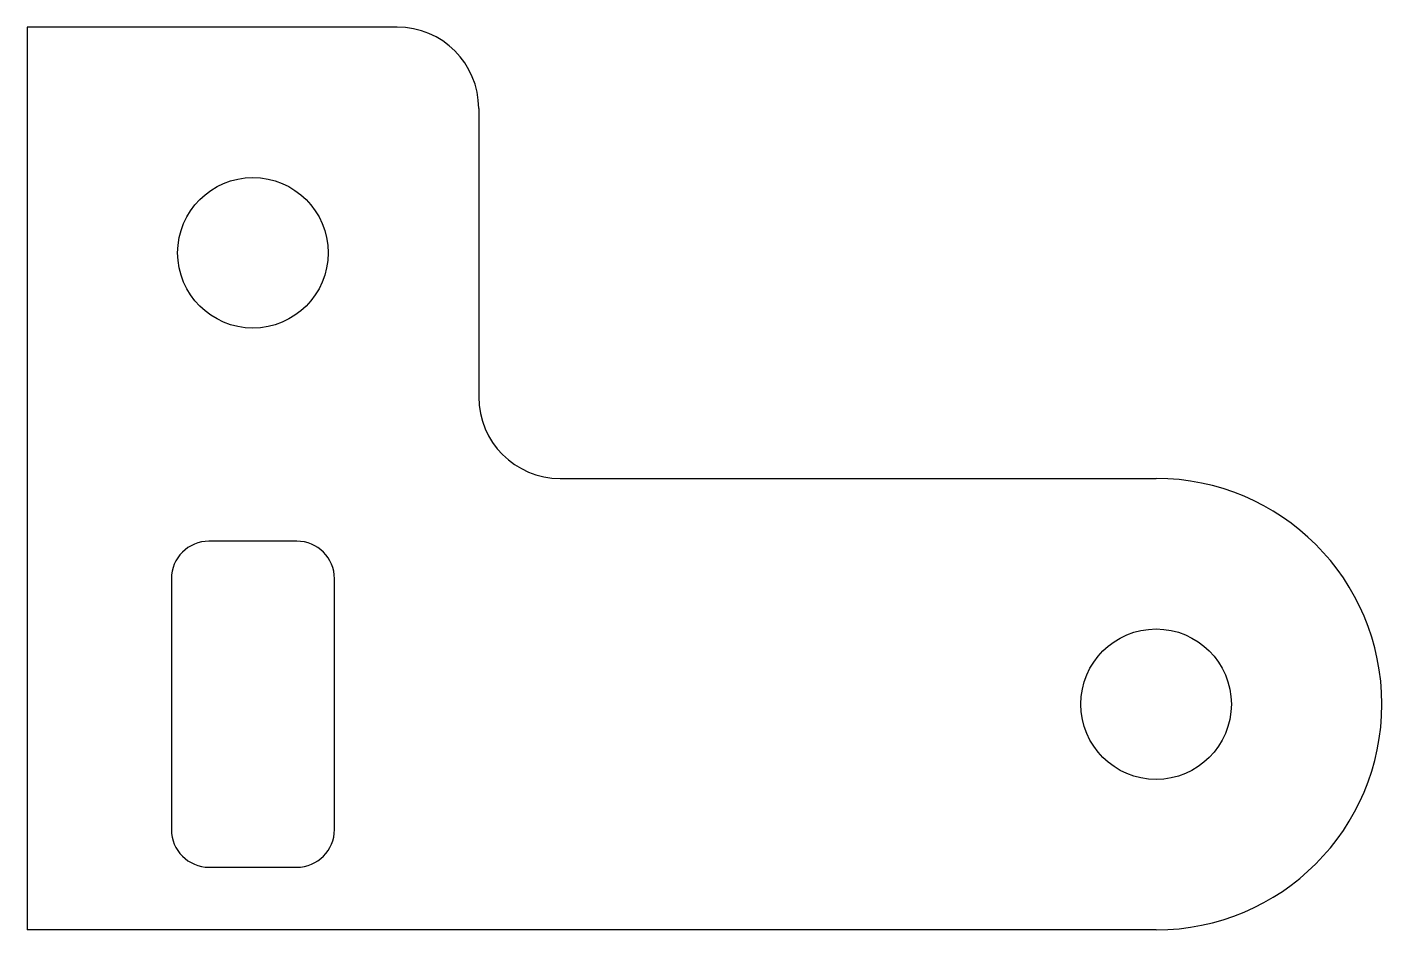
# Model space of a CAD drawing. Header units: millimetres. Extents: x 178.6 to 205.6, y 264.6 to 282.6.
import ezdxf

# ---------------------------------------------------------------- set-up
doc = ezdxf.new("R2010")
doc.units = ezdxf.units.MM
doc.layers.add('Default', color=7, linetype='Continuous')

msp = doc.modelspace()

# ---------------------------------------------------------------- linework, layer by layer
at = {"layer": 'Default', "color": 7, "linetype": 'Continuous'}
for p, q in [((185.973, 282.647), (178.598, 282.647)), ((178.598, 282.647), (178.598, 264.647)), ((187.598, 281.022), (187.598, 275.272)), ((189.223, 273.647), (201.098, 273.647)), ((183.973, 272.397), (182.223, 272.397)), ((181.473, 271.647), (181.473, 266.647)), ((184.723, 266.647), (184.723, 271.647)), ((182.223, 265.897), (183.973, 265.897)), ((201.098, 264.647), (178.598, 264.647))]:
    msp.add_line(p, q, dxfattribs=at)
for centre in [(183.098, 278.146), (201.098, 269.147)]:
    msp.add_circle(centre, 1.5, dxfattribs=at)
for centre, radius, start, end in [((185.973, 281.022), 1.625, 0, 90), ((189.223, 275.272), 1.625, 180, 270), ((201.098, 269.147), 4.5, 270, 90), ((182.223, 271.647), 0.75, 90, 180), ((183.973, 271.647), 0.75, 0, 90), ((182.223, 266.647), 0.75, 180, 270), ((183.973, 266.647), 0.75, 270, 0)]:
    msp.add_arc(centre, radius, start, end, dxfattribs=at)

doc.saveas('drawing.dxf')
